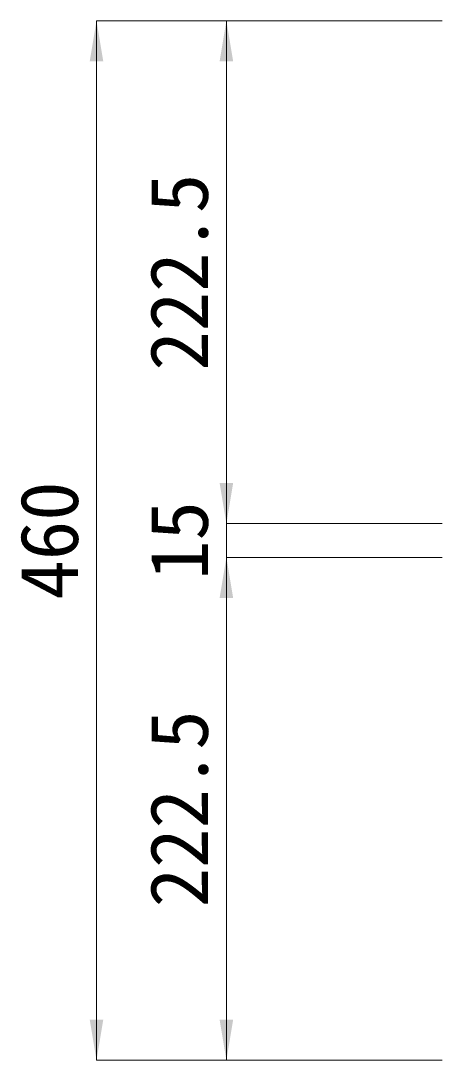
# Model space of a CAD drawing. Units: millimetres at full size. Extents: x -5959 to -1759, y 1019 to 6959.
# Drawn here: x -4329.3 to -4142.8, y 2646.8 to 3106.8 of the extents above; entities that cross this region are included whole.
import ezdxf
from ezdxf.enums import TextEntityAlignment as Align

# ---------------------------------------------------------------- set-up
doc = ezdxf.new("R2010")
doc.units = ezdxf.units.MM
doc.header["$LTSCALE"] = 10
doc.layers.add('SUNPO_S10', color=3, linetype='Continuous', lineweight=9)
doc.styles.add('ＭＳ ゴシック', font='')
doc.styles.get('ＭＳ ゴシック').set_extended_font_data('MS Gothic')

# ---------------------------------------------------------------- blocks, each defined once
blk = doc.blocks.new('filled_arrow')
at = {"color": 0, "linetype": 'Continuous', "lineweight": -2}
blk.add_solid([(7.5, 1.25), (0, 0), (7.5, -1.25)], dxfattribs=at)

msp = doc.modelspace()

# ---------------------------------------------------------------- linework, layer by layer
at = {"layer": 'SUNPO_S10'}
for p, q in [((-4295.8, 2646.78), (-4295.8, 3106.78)), ((-4142.82, 3106.78), (-4295.8, 3106.78)), ((-4238.32, 2884.28), (-4238.32, 3106.78)), ((-4142.82, 3106.78), (-4238.32, 3106.78)), ((-4238.32, 2833.28), (-4238.32, 2920.28)), ((-4142.82, 2884.28), (-4238.32, 2884.28)), ((-4142.82, 2884.28), (-4238.32, 2884.28)), ((-4238.32, 2646.78), (-4238.32, 2869.28)), ((-4142.82, 2869.28), (-4238.32, 2869.28)), ((-4142.82, 2869.28), (-4238.32, 2869.28)), ((-4142.82, 2646.78), (-4295.8, 2646.78)), ((-4142.82, 2646.78), (-4238.32, 2646.78))]:
    msp.add_line(p, q, dxfattribs=at)

# ---------------------------------------------------------------- block references
at = {"layer": 'SUNPO_S10', "xscale": 2.4, "yscale": 2.4}
for p, rotation in [((-4295.8, 3106.78), 270), ((-4238.32, 3106.78), 270), ((-4238.32, 2884.28), 90), ((-4238.32, 2884.28), 90), ((-4238.32, 2869.28), 270), ((-4238.32, 2869.28), 270), ((-4295.8, 2646.78), 90), ((-4238.32, 2646.78), 90)]:
    msp.add_blockref('filled_arrow', p, dxfattribs=dict(at, rotation=rotation))

# ---------------------------------------------------------------- texts
at = {"layer": 'SUNPO_S10', "style": 'ＭＳ ゴシック'}
for s, p in [('222.5', (-4259.32, 2995.53)), ('460', (-4316.8, 2876.78)), ('15', (-4259.32, 2876.78)), ('222.5', (-4259.32, 2758.03))]:
    msp.add_text(s, height=25.63, rotation=90, dxfattribs=at).set_placement(p, align=Align.MIDDLE_CENTER)

doc.saveas('drawing.dxf')
